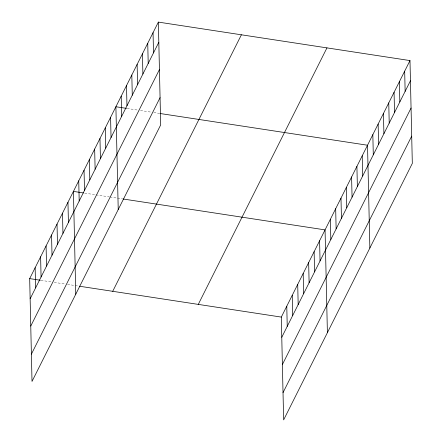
<?xml version="1.0" encoding="UTF-8"?>
<svg xmlns="http://www.w3.org/2000/svg" width="442" height="442" viewBox="0 0 442 442"><rect width="100%" height="100%" fill="white"/><g stroke="black" fill="none" stroke-linecap="round" stroke-linejoin="round"><path stroke-width="0.33" stroke-dasharray="2.21 1.66" d="M127.185 108.478L137.816 110.102M140.473 110.506L151.103 112.135M153.761 112.539L159.739 113.456M84.72 193.126L95.35 194.751M96.013 194.85L109.301 196.883M109.964 196.983L122.589 198.917M40.973 280.339L51.598 281.963M54.255 282.372L64.886 283.996M67.543 284.399L78.836 286.129"/><path stroke-width="0.66" d="M158.358 22.1L160.689 124.909L32.012 381.418L29.68 278.609L158.358 22.1L409.988 60.582L412.32 163.391L283.642 419.9L281.311 317.091L409.988 60.582M30.139 298.798L158.816 42.288M30.758 326.063L159.435 69.554M31.393 354.152L160.07 97.643M112.716 291.311L241.398 34.796M198.27 304.394L326.953 47.885M281.769 337.279L410.447 80.77M282.388 364.545L411.066 108.036M283.024 392.634L411.701 136.125M126.522 108.373L115.892 106.749L118.224 209.558M160.402 113.555L367.523 145.23L369.86 248.039M83.394 192.922L73.427 191.397L75.764 294.206M123.252 199.016L325.058 229.879L327.395 332.688M29.68 278.609L40.305 280.239M79.499 286.228L281.311 317.091M404.679 71.162L405.137 91.35M399.375 81.742L399.833 101.931M394.065 92.323L394.524 112.511M388.756 102.903L389.214 123.097M383.446 113.489L383.905 133.677M378.142 124.069L378.601 144.258M372.833 134.65L373.291 154.838M362.219 155.811L362.672 175.999M356.909 166.391L357.368 186.579M351.6 176.971L352.059 197.16M346.29 187.557L346.749 207.746M340.986 198.138L341.445 218.326M335.677 208.718L336.135 228.906M330.367 219.298L330.826 239.487M319.594 240.78L320.047 260.968M314.124 251.68L314.582 271.869M308.654 262.587L309.113 282.775M303.184 273.488L303.643 293.676M297.715 284.388L298.173 304.577M292.245 295.289L292.703 315.478M286.781 306.19L287.234 326.378M153.048 32.68L153.507 52.869M147.744 43.261L148.203 63.449M142.435 53.841L142.893 74.029M137.125 64.427L137.584 84.615M131.815 75.007L132.274 95.196M126.511 85.588L126.97 105.776M121.202 96.168L121.66 116.356M110.583 117.329L111.041 137.517M105.279 127.909L105.737 148.098M99.969 138.49L100.428 158.678M94.66 149.076L95.118 169.264M89.356 159.656L89.809 179.844M84.046 170.236L84.505 190.425M78.737 180.817L79.195 201.005M67.963 202.298L68.416 222.486M62.493 213.199L62.952 233.387M57.024 224.105L57.482 244.293M51.554 235.006L52.012 255.194M46.084 245.907L46.543 266.095M40.614 256.808L41.073 276.996M35.145 267.708L35.603 287.897"/></g></svg>
